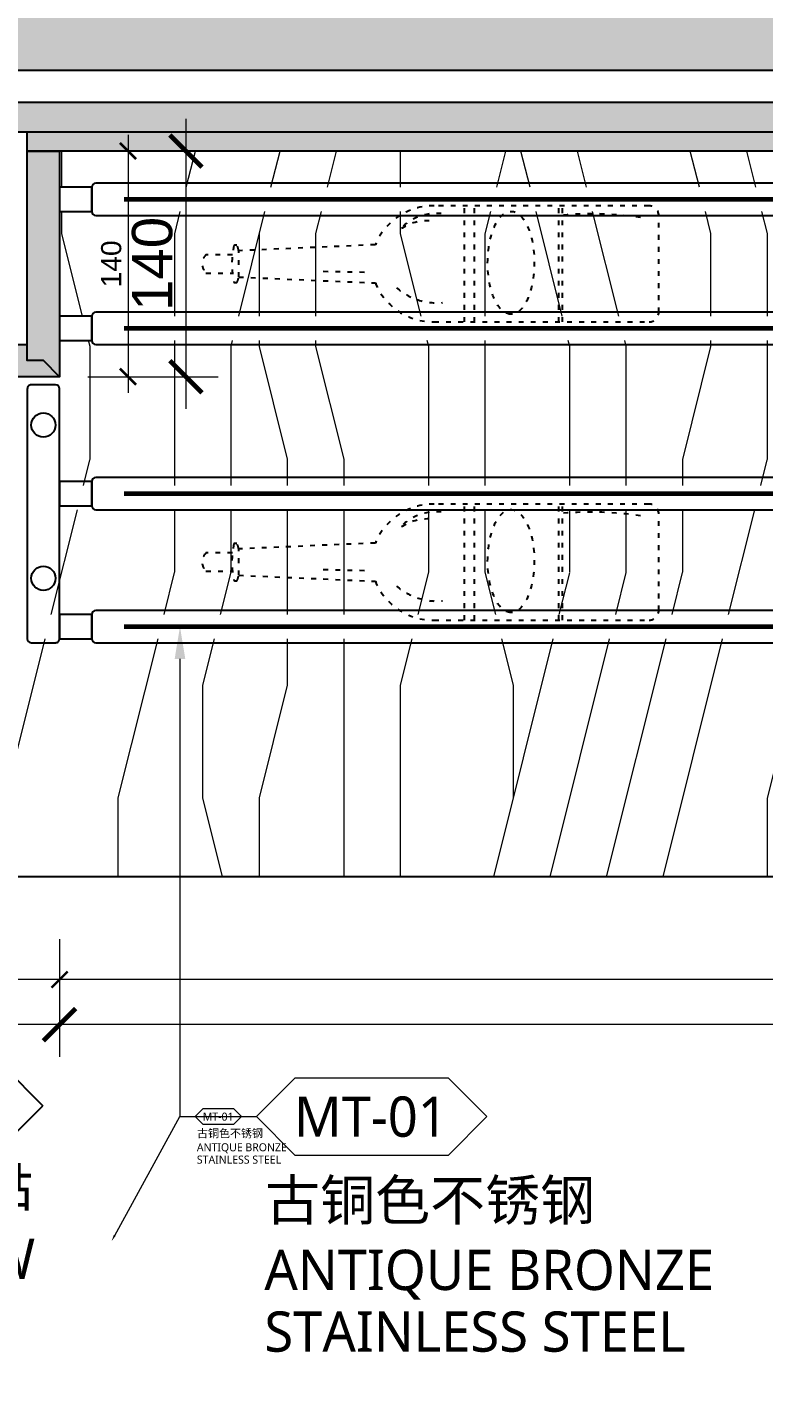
# Model space of a CAD drawing. Header units: millimetres. Extents: x 64682 to 95728, y -1640 to 17847.
# Drawn here: x 70922 to 71379, y 11834 to 12679 of the extents above; entities that cross this region are included whole.
import ezdxf
from ezdxf import colors
from ezdxf.entities.mleader import LeaderData, LeaderLine
from ezdxf.enums import TextEntityAlignment as Align
from ezdxf.math import Vec2, Vec3

# ---------------------------------------------------------------- set-up
doc = ezdxf.new("R2010")
doc.units = ezdxf.units.MM
for name, pattern in [('_ACM-G-HIDDEN', [4.762499999999999, 3.175, -1.5875]), ('ACAD_ISO03W100', [30, 12, -18]), ('D04-03 - PANTRY CABINET DETAIL 1$0$ACM-G-CENTER2', [28.575000000000003, 19.05, -3.175000000000001, 3.175000000000001, -3.175000000000001])]:
    doc.linetypes.add(name, pattern=pattern)
doc.layers.get('Defpoints').update_dxf_attribs({"color": 250})
for name, color, linetype, lineweight in [('_ACM-A-ANNO-DIMS', 2, 'Continuous', 13), ('_ACM-A-ANNO-DIMS @ 10', 2, 'Continuous', 13), ('_ACM-A-ANNO-DIMS @ 2', 2, 'Continuous', 13), ('_ACM-A-ANNO-DIMS @ 5', 2, 'Continuous', 13), ('_ACM-A-ELVE-HACH', 251, 'Continuous', 9), ('_ACM-A-ELVE-HIDD', 1, '_ACM-G-HIDDEN', 13)]:
    doc.layers.add(name, color=color, linetype=linetype, lineweight=lineweight)
for name, color, linetype in [('I-DETL-LW01', 1, 'Continuous'), ('I-DETL-LW02', 2, 'Continuous'), ('I-DETL-LW251', 251, 'Continuous'), ('PE-尺寸标注', 44, 'Continuous'), ('WALL TYPE$0$G-ANNO-NOTE-CH', 7, 'Continuous'), ('WALL TYPE$0$I-SECT-LW03', 3, 'Continuous')]:
    doc.layers.add(name, color=color, linetype=linetype)
doc.styles.add('Arial', font='ARIALUNI.ttf')
doc.styles.add('WALL TYPE$0$Aecom Chinese', font='Microsoft YaHei.ttf')
doc.dimstyles.new('Aec-Arch-M-注释性', dxfattribs={"dimscale": 2, "dimtxt": 2.5, "dimasz": 2, "dimexe": 2, "dimexo": 2, "dimgap": 0.8, "dimtad": 1, "dimdec": 0, "dimrnd": 5, "dimzin": 3, "dimdsep": 46, "dimtxsty": 'Arial', "dimblk": 'WALL TYPE$0$_ArchTick', "dimcen": 2.5, "dimdle": 2, "dimclrd": 256, "dimclrt": 256, "dimazin": 2, "dimtfac": 0.75, "dimtdec": 0, "dimtix": 1, "dimtmove": 2, "dimatfit": 2, "dimfxl": 5, "dimfxlon": 1, "dimtolj": 1, "dimtzin": 0, "dimlwd": -1, "dimarcsym": 0})

# ---------------------------------------------------------------- blocks, each defined once
blk = doc.blocks.new('K_35')
at = {"color": 8, "linetype": 'ACAD_ISO03W100', "lineweight": -2, "ltscale": 0.25}
blk.add_lwpolyline([(-175.7153926715837, -11.86088672983169, 0.3077846704725585), (-139.3274124117452, -36), (-6, -36, 0.4142135623731227), (0, -30), (0, 30, 0.414213562373145), (-6, 36), (-139.3274124117452, 36, 0.3077846704724805), (-175.7153926715837, 11.86088672984624), (-260.4658277913113, 8.14792270923499, 0.08095083414172038), (-261.5264348196215, 11.60570679773809, 0.05046056553367759), (-263.3626816695905, 11.47990982653573, 0.1146550099405352), (-263.3626816695905, -11.47990982653573, 0.05046056553367748), (-261.5264348196215, -11.60570679773809, 0.08095083414172038), (-260.4658277913113, -8.14792270923499)], format="xyb", close=True, dxfattribs=at)
for points in [[(-120.4089682635968, -36), (-120.4089682635968, 36)], [(-114.3441530243144, -36), (-114.3441530243144, 36)], [(-62.00673803914106, -36), (-62.00673803914106, 36)], [(-59.60673803911777, -36), (-59.60673803911777, 36)], [(-260.4658277913113, -8.14792270923499), (-260.4658277913113, 8.14792270923499)], [(-207.993028791796, -4.603732831543311), (-178.0359496706515, -5.180213772808202)]]:
    blk.add_lwpolyline(points, dxfattribs=at)
for points in [[(-134.8552721613669, 31.16925054880267, 0.2379591916028849), (-161.2482012427063, 20.71605613932479, -0.1709796993884588), (-142.3402592219354, 26.76488241268089)], [(-11.28166889055865, 28.71847195041482, 0.0596809028887853), (-59.60673803911777, 30.25504786499368)], [(-264.3589560104883, 5.688097690464929), (-280.7375050279079, 5.688097690464929, 0.4202580269896076), (-280.7375050279079, -5.688097690464929), (-264.3589560104883, -5.688097690464929)], [(-162.5150418381527, -14.89810256146302, 0.2018276905973315), (-134.0180920431594, -24.02319096477004)]]:
    blk.add_lwpolyline(points, format="xyb", dxfattribs=at)
blk.add_ellipse((-91.61998544092057, 0.6664935517474078), major_axis=(7.081902606801228e-15, -31.89405394106416), ratio=0.4537038272487876, dxfattribs=at)
blk = doc.blocks.new('WALL TYPE$0$_ArchTick')
at = {"color": 0, "linetype": 'ByBlock', "const_width": 0.15}
blk.add_lwpolyline([(-0.5, -0.5), (0.5, 0.5)], dxfattribs=at)
blk = doc.blocks.new('*D326')
at = {"layer": '_ACM-A-ANNO-DIMS', "transparency": 16777216}
blk.add_line((70984.7852343441, 12611.97337420414), (70984.7852343441, 12451.97414429367), dxfattribs=at)
at = {"layer": '_ACM-A-ANNO-DIMS', "color": 0, "lineweight": -2, "transparency": 16777216}
for p, q in [((70959.7852343441, 12601.97337420414), (70994.7852343441, 12601.97337420414)), ((70959.7852343441, 12461.97414429367), (70994.7852343441, 12461.97414429367))]:
    blk.add_line(p, q, dxfattribs=at)
at = {"layer": 'Defpoints', "color": 0, "transparency": 16777216}
for p in [(70942.29263668787, 12601.97337420414), (70942.29263668787, 12461.97414429367), (70984.7852343441, 12461.97414429367)]:
    blk.add_point(p, dxfattribs=at)
at = {"layer": '_ACM-A-ANNO-DIMS', "transparency": 16777216, "xscale": 10, "yscale": 10, "zscale": 10}
for p, rotation in [((70984.7852343441, 12601.97337420414), 90), ((70984.7852343441, 12461.97414429367), 270)]:
    blk.add_blockref('WALL TYPE$0$_ArchTick', p, dxfattribs=dict(at, rotation=rotation))
at = {"layer": '_ACM-A-ANNO-DIMS', "transparency": 16777216, "insert": (70974.39880869607, 12531.97375924888), "char_height": 12.5, "attachment_point": 5, "rotation": 90, "style": 'Arial'}
blk.add_mtext('\\A1;140', dxfattribs=at)
blk = doc.blocks.new('*D327')
at = {"layer": '_ACM-A-ANNO-DIMS', "transparency": 16777216}
blk.add_line((71020.64737081506, 12621.97337420414), (71020.64737081506, 12441.97414429367), dxfattribs=at)
at = {"layer": '_ACM-A-ANNO-DIMS', "color": 0, "lineweight": -2, "transparency": 16777216}
for p, q in [((70970.64737081506, 12601.97337420414), (71040.64737081506, 12601.97337420414)), ((70970.64737081506, 12461.97414429367), (71040.64737081506, 12461.97414429367))]:
    blk.add_line(p, q, dxfattribs=at)
at = {"layer": 'Defpoints', "color": 0, "transparency": 16777216}
for p in [(70942.29263668787, 12601.97337420414), (70942.29263668787, 12461.97414429367), (71020.64737081506, 12461.97414429367)]:
    blk.add_point(p, dxfattribs=at)
at = {"layer": '_ACM-A-ANNO-DIMS', "transparency": 16777216, "xscale": 20, "yscale": 20, "zscale": 20}
for p, rotation in [((71020.64737081506, 12601.97337420414), 90), ((71020.64737081506, 12461.97414429367), 270)]:
    blk.add_blockref('WALL TYPE$0$_ArchTick', p, dxfattribs=dict(at, rotation=rotation))
at = {"layer": '_ACM-A-ANNO-DIMS', "transparency": 16777216, "insert": (70999.874519519, 12531.97375924888), "char_height": 25, "attachment_point": 5, "rotation": 90, "style": 'Arial'}
blk.add_mtext('\\A1;140', dxfattribs=at)
blk = doc.blocks.new('*D332')
at = {"layer": '_ACM-A-ANNO-DIMS', "color": 0, "lineweight": -2, "transparency": 16777216}
for p, q in [((70142.29263668784, 12113.01223901217), (70142.29263668784, 12078.01223901217)), ((70942.29263668784, 12113.01223901217), (70942.29263668784, 12078.01223901217))]:
    blk.add_line(p, q, dxfattribs=at)
at = {"layer": '_ACM-A-ANNO-DIMS', "transparency": 16777216}
blk.add_line((70952.29263668784, 12088.01223901217), (70132.29263668784, 12088.01223901217), dxfattribs=at)
at = {"layer": 'Defpoints', "color": 0, "transparency": 16777216}
for p in [(70142.29263668784, 12151.86020139569), (70942.29263668784, 12151.86020139569), (70142.29263668784, 12088.01223901217)]:
    blk.add_point(p, dxfattribs=at)
at = {"layer": '_ACM-A-ANNO-DIMS', "transparency": 16777216, "xscale": 10, "yscale": 10, "zscale": 10, "rotation": 180}
blk.add_blockref('WALL TYPE$0$_ArchTick', (70142.29263668784, 12088.01223901217), dxfattribs=at)
at = {"layer": '_ACM-A-ANNO-DIMS', "transparency": 16777216, "xscale": 10, "yscale": 10, "zscale": 10}
blk.add_blockref('WALL TYPE$0$_ArchTick', (70942.29263668784, 12088.01223901217), dxfattribs=at)
at = {"layer": '_ACM-A-ANNO-DIMS', "transparency": 16777216, "insert": (70542.29263668784, 12098.39866466019), "char_height": 12.5, "attachment_point": 5, "style": 'Arial'}
blk.add_mtext('\\A1;800', dxfattribs=at)
blk = doc.blocks.new('*D333')
at = {"layer": '_ACM-A-ANNO-DIMS', "color": 0, "lineweight": -2, "transparency": 16777216}
for p, q in [((70142.29263668784, 12110.09209973514), (70142.29263668784, 12040.09209973514)), ((70942.29263668784, 12110.09209973514), (70942.29263668784, 12040.09209973514))]:
    blk.add_line(p, q, dxfattribs=at)
at = {"layer": '_ACM-A-ANNO-DIMS', "transparency": 16777216}
blk.add_line((70962.29263668784, 12060.09209973514), (70122.29263668784, 12060.09209973514), dxfattribs=at)
at = {"layer": 'Defpoints', "color": 0, "transparency": 16777216}
for p in [(70142.29263668784, 12151.86020139569), (70942.29263668784, 12151.86020139569), (70142.29263668784, 12060.09209973514)]:
    blk.add_point(p, dxfattribs=at)
at = {"layer": '_ACM-A-ANNO-DIMS', "transparency": 16777216, "xscale": 20, "yscale": 20, "zscale": 20, "rotation": 180}
blk.add_blockref('WALL TYPE$0$_ArchTick', (70142.29263668784, 12060.09209973514), dxfattribs=at)
at = {"layer": '_ACM-A-ANNO-DIMS', "transparency": 16777216, "xscale": 20, "yscale": 20, "zscale": 20}
blk.add_blockref('WALL TYPE$0$_ArchTick', (70942.29263668784, 12060.09209973514), dxfattribs=at)
at = {"layer": '_ACM-A-ANNO-DIMS', "transparency": 16777216, "insert": (70542.29263668784, 12080.86495103118), "char_height": 25, "attachment_point": 5, "style": 'Arial'}
blk.add_mtext('\\A1;800', dxfattribs=at)
blk = doc.blocks.new('*D335')
at = {"layer": '_ACM-A-ANNO-DIMS', "color": 0, "lineweight": -2, "transparency": 16777216}
for p, q in [((70942.29263668784, 12113.01223901217), (70942.29263668784, 12078.01223901217)), ((73852.29263668784, 12113.01223901217), (73852.29263668784, 12078.01223901217))]:
    blk.add_line(p, q, dxfattribs=at)
at = {"layer": '_ACM-A-ANNO-DIMS', "transparency": 16777216}
blk.add_line((73862.29263668784, 12088.01223901217), (70932.29263668784, 12088.01223901217), dxfattribs=at)
at = {"layer": 'Defpoints', "color": 0, "transparency": 16777216}
for p in [(70942.29263668784, 12151.86020139569), (73852.29263668784, 12151.86020139568), (70942.29263668784, 12088.01223901217)]:
    blk.add_point(p, dxfattribs=at)
at = {"layer": '_ACM-A-ANNO-DIMS', "transparency": 16777216, "xscale": 10, "yscale": 10, "zscale": 10, "rotation": 180}
blk.add_blockref('WALL TYPE$0$_ArchTick', (70942.29263668784, 12088.01223901217), dxfattribs=at)
at = {"layer": '_ACM-A-ANNO-DIMS', "transparency": 16777216, "xscale": 10, "yscale": 10, "zscale": 10}
blk.add_blockref('WALL TYPE$0$_ArchTick', (73852.29263668784, 12088.01223901217), dxfattribs=at)
at = {"layer": '_ACM-A-ANNO-DIMS', "transparency": 16777216, "insert": (72397.29263668784, 12098.39866466019), "char_height": 12.5, "attachment_point": 5, "style": 'Arial'}
blk.add_mtext('\\A1;2910', dxfattribs=at)
blk = doc.blocks.new('*D336')
at = {"layer": '_ACM-A-ANNO-DIMS', "color": 0, "lineweight": -2, "transparency": 16777216}
for p, q in [((70942.29263668784, 12110.09209973514), (70942.29263668784, 12040.09209973514)), ((73852.29263668784, 12110.09209973514), (73852.29263668784, 12040.09209973514))]:
    blk.add_line(p, q, dxfattribs=at)
at = {"layer": '_ACM-A-ANNO-DIMS', "transparency": 16777216}
blk.add_line((73872.29263668784, 12060.09209973514), (70922.29263668784, 12060.09209973514), dxfattribs=at)
at = {"layer": 'Defpoints', "color": 0, "transparency": 16777216}
for p in [(70942.29263668784, 12151.86020139569), (73852.29263668784, 12151.86020139568), (70942.29263668784, 12060.09209973514)]:
    blk.add_point(p, dxfattribs=at)
at = {"layer": '_ACM-A-ANNO-DIMS', "transparency": 16777216, "xscale": 20, "yscale": 20, "zscale": 20, "rotation": 180}
blk.add_blockref('WALL TYPE$0$_ArchTick', (70942.29263668784, 12060.09209973514), dxfattribs=at)
at = {"layer": '_ACM-A-ANNO-DIMS', "transparency": 16777216, "xscale": 20, "yscale": 20, "zscale": 20}
blk.add_blockref('WALL TYPE$0$_ArchTick', (73852.29263668784, 12060.09209973514), dxfattribs=at)
at = {"layer": '_ACM-A-ANNO-DIMS', "transparency": 16777216, "insert": (72397.29263668784, 12080.86495103118), "char_height": 25, "attachment_point": 5, "style": 'Arial'}
blk.add_mtext('\\A1;2910', dxfattribs=at)
blk = doc.blocks.new('WHA12202707')
at = {"transparency": 16777216}
for p, q in [((2.381249999995816, 2.381249999998545), (0, 0)), ((11.90624999998818, 2.381249999998545), (2.381249999995816, 2.381249999998545)), ((11.90624999998818, 2.381249999998545), (14.28749999998399, 0)), ((2.381249999995816, -2.381249999994907), (0, 0)), ((11.90624999998818, -2.381249999994907), (14.28749999998399, 0)), ((2.381249999995816, -2.381249999994907), (11.90624999998818, -2.381249999994907))]:
    blk.add_line(p, q, dxfattribs=at)
at = {"transparency": 16777216, "style": 'WALL TYPE$0$Aecom Chinese'}
blk.add_attdef('英文2', (0.4915142908575945, -14.58335883787367), '', height=2.5, dxfattribs=at)
at = {"layer": 'WALL TYPE$0$G-ANNO-NOTE-CH', "transparency": 16777216, "style": 'WALL TYPE$0$Aecom Chinese'}
blk.add_attdef('编号', text='', height=2.5, dxfattribs=at).set_placement((7.100982051833853, 0), align=Align.MIDDLE)
for tag, p in [('中文', (0.5380008727915992, -5.178695852169766)), ('英文', (0.4915142908830603, -9.507158057298511))]:
    blk.add_attdef(tag, text='', height=2.5, dxfattribs=at).set_placement(p, align=Align.MIDDLE_LEFT)
blk = doc.blocks.new('K_1222100399')
blk.add_lwpolyline([(-10, -2.5), (-10, -157.5003850445391, 0.4142107429508659), (-7.500024065302568, -160.0003850444227), (7.499975934697432, -160.0005294362109, 0.4142163818009496), (10, -157.5005294363273), (10, -2.500144391788126, 0.4142107429508704), (7.500024065302568, -0.0001443919045414077), (-7.499975934697432, -1.164153218269348e-10, 0.414216381800945)], format="xyb", close=True)
for centre in [(0, -24.99997593458647), (0, -120.0003609793548)]:
    blk.add_circle(centre, 7.5)
blk = doc.blocks.new('*U132')
blk.add_lwpolyline([(934.1675409385643, 10), (22.5, 10, 0.414213562373095), (20, 7.5), (20, -7.5, 0.414213562373095), (22.5, -10), (934.1675409385643, -10, 0.414213562373095), (936.6675409385643, -7.5), (936.6675409385643, 7.5, 0.414213562373095)], format="xyb", close=True)
blk.add_lwpolyline([(20, 7.5), (0, 7.5), (0, -7.5), (20, -7.5)], close=True)
at = {"layer": '_ACM-A-ELVE-HIDD', "linetype": 'D04-03 - PANTRY CABINET DETAIL 1$0$ACM-G-CENTER2', "ltscale": 3.8, "const_width": 3}
blk.add_lwpolyline([(40, 0), (916.6675409385643, 0)], dxfattribs=at)
blk = doc.blocks.new('K_1222095899S')
blk.add_blockref('*U132', (-1455.000461200907, -10))
blk = doc.blocks.new('K_1222095899SS')
blk.add_blockref('*U132', (-1455.000461200907, -10))
blk = doc.blocks.new('*U362')
at = {"layer": '_ACM-A-ANNO-DIMS @ 10'}
dim = blk.add_linear_dim(base=(71020.64737081506, 12461.97414429367), p1=(70942.29263668784, 12601.97337420413), p2=(70942.29263668784, 12461.97414429366), angle=90, dimstyle='Aec-Arch-M-注释性', override={"dimscale": 10, "dimzin": 8, "dimtix": 1, "dimtofl": 1, "dimtmove": 2, "dimatfit": 2}, dxfattribs=at)
dim.commit()
dim.dimension.update_dxf_attribs({"geometry": '*D327', "text_midpoint": (70999.874519519, 12531.97375924888)})
at = {"layer": '_ACM-A-ANNO-DIMS @ 5'}
dim = blk.add_linear_dim(base=(70984.7852343441, 12461.97414429367), p1=(70942.29263668784, 12601.97337420413), p2=(70942.29263668784, 12461.97414429366), angle=90, dimstyle='Aec-Arch-M-注释性', override={"dimscale": 5, "dimzin": 8, "dimtix": 1, "dimtofl": 1, "dimtmove": 2, "dimatfit": 2}, dxfattribs=at)
dim.commit()
dim.dimension.update_dxf_attribs({"geometry": '*D326', "text_midpoint": (70974.39880869607, 12531.97375924888)})
blk = doc.blocks.new('*U364')
at = {"layer": '_ACM-A-ANNO-DIMS @ 10'}
dim = blk.add_linear_dim(base=(70142.29263668784, 12060.09209973514), p1=(70942.29263668784, 12151.86020139569), p2=(70142.29263668784, 12151.86020139569), dimstyle='Aec-Arch-M-注释性', override={"dimscale": 10, "dimzin": 8, "dimtix": 1, "dimtofl": 1, "dimtmove": 2, "dimatfit": 2}, dxfattribs=at)
dim.commit()
dim.dimension.update_dxf_attribs({"geometry": '*D333', "text_midpoint": (70542.29263668784, 12080.86495103118)})
at = {"layer": '_ACM-A-ANNO-DIMS @ 5'}
dim = blk.add_linear_dim(base=(70142.29263668784, 12088.01223901217), p1=(70942.29263668784, 12151.86020139569), p2=(70142.29263668784, 12151.86020139569), dimstyle='Aec-Arch-M-注释性', override={"dimscale": 5, "dimzin": 8, "dimtix": 1, "dimtofl": 1, "dimtmove": 2, "dimatfit": 2}, dxfattribs=at)
dim.commit()
dim.dimension.update_dxf_attribs({"geometry": '*D332', "text_midpoint": (70542.29263668784, 12098.39866466019)})
blk = doc.blocks.new('*U365')
at = {"layer": '_ACM-A-ANNO-DIMS @ 10'}
dim = blk.add_linear_dim(base=(70942.29263668784, 12060.09209973514), p1=(73852.29263668784, 12151.86020139568), p2=(70942.29263668784, 12151.86020139569), dimstyle='Aec-Arch-M-注释性', override={"dimscale": 10, "dimzin": 8, "dimtix": 1, "dimtofl": 1, "dimtmove": 2, "dimatfit": 2}, dxfattribs=at)
dim.commit()
dim.dimension.update_dxf_attribs({"geometry": '*D336', "text_midpoint": (72397.29263668784, 12080.86495103118)})
at = {"layer": '_ACM-A-ANNO-DIMS @ 5'}
dim = blk.add_linear_dim(base=(70942.29263668784, 12088.01223901217), p1=(73852.29263668784, 12151.86020139568), p2=(70942.29263668784, 12151.86020139569), dimstyle='Aec-Arch-M-注释性', override={"dimscale": 5, "dimzin": 8, "dimtix": 1, "dimtofl": 1, "dimtmove": 2, "dimatfit": 2}, dxfattribs=at)
dim.commit()
dim.dimension.update_dxf_attribs({"geometry": '*D335', "text_midpoint": (72397.29263668784, 12098.39866466019)})
blk = doc.blocks.new('*U367')
at = {"layer": '_ACM-A-ANNO-DIMS @ 10'}
ml = blk.add_multileader_block('Standard', dxfattribs=at)
ml.set_content('WHA12202707', color=256, scale=10)
ml.set_attribute('编号', 'MT-01', width=0)
ml.set_attribute('中文', '古铜色不锈钢', width=0)
ml.set_attribute('英文', 'ANTIQUE BRONZE ', width=0)
ml.set_attribute('英文2', 'STAINLESS STEEL', width=0)
ml.set_leader_properties(color=2)
ml.build(insert=Vec2(0, 0))
ml.multileader.update_dxf_attribs({"text_right_attachment_type": 6, "dogleg_length": 0.36, "arrow_head_size": 20, "scale": 10})
ctx = ml.context
ctx.base_point, ctx.scale, ctx.char_height, ctx.arrow_head_size, ctx.landing_gap_size, ctx.plane_origin = Vec3(71064.37924944109, 12003.0179378599), 10, 750, 20, 0.8999999999999999, Vec3(73649.2821168719, 7735.293999264069)
ctx.right_attachment = 6
notes = []
notes.append((ctx, [(0, (1, 1, 0), (71016.9763724379, 12003.0179378599), (1, 0), 47.40287700319059, [(1, [(71016.9763724379, 12306.97375924889)], 0, [])])]))
ctx.block.insert = Vec3(71064.3792494411, 12003.01793785988)
at = {"layer": '_ACM-A-ANNO-DIMS @ 2'}
ml = blk.add_multileader_block('Standard', dxfattribs=at)
ml.set_content('WHA12202707', color=256, scale=2)
ml.set_attribute('编号', 'MT-01', width=0)
ml.set_attribute('中文', '古铜色不锈钢', width=0)
ml.set_attribute('英文', 'ANTIQUE BRONZE ', width=0)
ml.set_attribute('英文2', 'STAINLESS STEEL', width=0)
ml.set_leader_properties(color=2)
ml.build(insert=Vec2(0, 0))
ml.multileader.update_dxf_attribs({"text_right_attachment_type": 6, "dogleg_length": 0.36, "scale": 2})
ctx = ml.context
ctx.base_point, ctx.scale, ctx.char_height, ctx.landing_gap_size, ctx.plane_origin = Vec3(71026.45694783854, 12003.0179378599), 2, 150, 0.18, Vec3(73649.2821168719, 7735.293999264069)
ctx.right_attachment = 6
notes.append((ctx, [(0, (1, 1, 0), (71016.9763724379, 12003.0179378599), (1, 0), 9.480575400638118, [(1, [(70974.5847071119, 11925.82336450776)], 0, [])])]))
ctx.block.insert = Vec3(71026.45694783854, 12003.0179378599)
for ctx, leaders in notes:
    for number, flags, end, landing, length, lines in leaders:
        leader = LeaderData()
        leader.index, (leader.has_last_leader_line, leader.has_dogleg_vector, leader.attachment_direction) = number, flags
        leader.last_leader_point, leader.dogleg_vector, leader.dogleg_length = Vec3(end), Vec3(landing), length
        for number, points, colour, breaks in lines:
            line = LeaderLine()
            line.index, line.vertices, line.color, line.breaks = number, Vec3.list(points), colors.encode_raw_color(colour), breaks
            leader.lines.append(line)
        ctx.leaders.append(leader)

msp = doc.modelspace()

# ---------------------------------------------------------------- hatches: boundary and pattern name
h = msp.add_hatch()
h.set_pattern_fill('0-钢筋混凝土001-DOM', color=251, scale=15, pattern_type=2)
h.set_pattern_definition([(45, (68722.29263668787, 13791.97414429325), (-53.03300858899107, 53.03300858899107), []), (49.99999999999999, (68722.29263668787, 13791.97414429325), (107.589027390113, -9.412820247389266), [11.25, -123.75]), (355, (68722.29263668787, 13791.97414429325), (-20.81270004195, 112.8288200550018), [9, -99]), (100.4514, (68731.25838868287, 13791.18974328867), (86.77640725710323, 103.415931309143), [9.5610285, -105.1713168]), (46.18420000000001, (68722.29263668787, 13821.97414429325), (160.0861572938467, -24.82785214935271), [16.875, -185.625]), (96.6356, (68735.63314843287, 13819.90514823866), (140.1994058323055, 146.1176806350663), [14.3415432, -157.75695]), (351.1842, (68722.29263668787, 13821.97414429325), (140.1992917700441, 146.1177901387987), [13.5, -148.5]), (21, (68737.29263668787, 13814.47414429325), (89.53605781776925, -60.39283359980082), [11.25, -123.75]), (326.0000000000001, (68737.29263668787, 13814.47414429325), (36.49729978823727, 108.772506757028), [9, -99]), (71.4514, (68744.75397163737, 13809.44140339316), (126.0333942872235, 48.37957450649286), [9.5610285, -105.1713168]), (37.50000000000001, (68722.29263668737, 13791.97414429316), (1.8239782975936, 49.93407807469672), [0.75, -97.8, 0.75, -100.5, 0.75, -99.375]), (7.499999999999999, (68722.29263668737, 13791.97414429316), (39.46043061632229, 59.16175678235403), [0.75, -57.3, 0.75, -95.55, 0.75, -37.875]), (327.5, (68688.84263668736, 13791.97414429316), (80.07336542586135, -3.383230760156997), [0.75, -37.5, 0.75, -117, 0.75, -155.25]), (317.5, (68673.84263668286, 13791.97414428866), (87.47792540135794, 15.01574734984763), [0.75, -48.75, 0.75, -77.69999999999999, 0.75, -110.25])])
h.paths.add_polyline_path([(73902.29263668784, 13191.97414429366), (68972.29263668787, 13191.97414429366), (68972.29263668788, 11101.97414429366), (69422.29263668784, 11101.97414429366), (69422.29263668784, 12651.97414429366), (73902.29263668784, 12651.97414429366)])
at = {"layer": '_ACM-A-ELVE-HACH'}
h = msp.add_hatch(dxfattribs=at)
h.set_pattern_fill('木纹', color=251, scale=34.3137, angle=90, pattern_type=2)
h.set_pattern_definition([(90, (-15909.19236458266, -7609.712399126129), (-699.99948, 4.286260612934058e-14), [139.999896, -209.999844, 69.99994799999999, -279.999792]), (90, (-15926.69235158262, -7119.712763126128), (-699.99948, 4.286260612934058e-14), [139.999896, -559.9995839999999]), (90, (-15961.69232558263, -7189.712711126162), (-699.99948, 4.286260612934058e-14), [69.99994799999999, -629.9995319999999]), (90, (-15979.19231258266, -7574.712425126127), (-699.99948, 4.286260612934058e-14), [34.99997399999999, -489.999636, 34.99997399999999, -139.999896]), (90, (-16014.19228658262, -7329.712607126126), (-699.99948, 4.286260612934058e-14), [139.999896, -209.999844, 34.99997399999999, -314.999766]), (90, (-16031.69227358262, -7504.712477126126), (-699.99948, 4.286260612934058e-14), [104.999922, -594.999558]), (90, (-16049.19226058265, -7329.712607126126), (-699.99948, 4.286260612934058e-14), [209.999844, -489.999636]), (90, (-16066.69224758263, -7539.712451126128), (-699.99948, 4.286260612934058e-14), [139.999896, -559.9995839999999]), (90, (-16084.19223458262, -7259.712659126129), (-699.99948, 4.286260612934058e-14), [349.99974, -349.99974]), (90, (-16119.19220858261, -7469.712503126128), (-699.99948, 4.286260612934058e-14), [69.99994799999999, -209.999844, 139.999896, -279.999792]), (90, (-16136.69219558267, -6979.712867126131), (-699.99948, 4.286260612934058e-14), [139.999896, -559.9995839999999]), (90, (-16154.19218258266, -7119.712763126128), (-699.99948, 4.286260612934058e-14), [69.99994799999999, -629.9995319999999]), (90, (-16171.69216958266, -7259.712659126129), (-699.99948, 4.286260612934058e-14), [69.99994799999999, -629.9995319999999]), (90, (-16189.19215658266, -7609.712399126129), (-699.99948, 4.286260612934058e-14), [139.999896, -559.9995839999999]), (90, (-16206.69214358267, -7259.712659126129), (-699.99948, 4.286260612934058e-14), [139.999896, -559.9995839999999]), (90, (-16241.69211758267, -7259.712659126129), (-699.99948, 4.286260612934058e-14), [139.999896, -139.999896, 139.999896, -279.999792]), (90, (-16276.69209158266, -7399.712555126131), (-699.99948, 4.286260612934058e-14), [69.99994799999999, -349.99974, 139.999896, -139.999896]), (90, (-16294.19207858265, -7259.712659126129), (-699.99948, 4.286260612934058e-14), [209.999844, -489.999636]), (90, (-16329.19205258263, -7259.712659126129), (-699.99948, 4.286260612934058e-14), [139.999896, -559.9995839999999]), (90, (-16346.69203958266, -7539.712451126128), (-699.99948, 4.286260612934058e-14), [209.999844, -279.999792, 69.99994799999999, -139.999896]), (90, (-16381.69201358262, -7539.712451126128), (-699.99948, 4.286260612934058e-14), [349.99974, -349.99974]), (90, (-16399.19200058263, -7119.712763126128), (-699.99948, 4.286260612934058e-14), [69.99994799999999, -629.9995319999999]), (90, (-16416.69198758261, -7329.712607126126), (-699.99948, 4.286260612934058e-14), [139.999896, -559.9995839999999]), (90, (-16434.19197458267, -7469.712503126128), (-699.99948, 4.286260612934058e-14), [69.99994799999999, -279.999792, 69.99994799999999, -279.999792]), (90, (-16451.69196158266, -7539.712451126161), (-699.99948, 4.286260612934058e-14), [69.99994799999999, -209.999844, 139.999896, -279.999792]), (90, (-16469.19194858267, -7399.712555126131), (-699.99948, 4.286260612934058e-14), [69.99994799999999, -349.99974, 69.99994799999999, -209.999844]), (90, (-16486.69193558265, -7259.712659126129), (-699.99948, 4.286260612934058e-14), [209.999844, -489.999636]), (90, (-16521.69190958266, -7539.712451126128), (-699.99948, 4.286260612934058e-14), [139.999896, -559.9995839999999]), (90, (-16539.19189658266, -7189.712711126129), (-699.99948, 4.286260612934058e-14), [69.99994799999999, -629.9995319999999]), (90, (-16556.69188358261, -7049.712815126128), (-699.99948, 4.286260612934058e-14), [69.99994799999999, -629.9995319999999]), (104.03624347, (-15961.6923255747, -7119.712763112166), (-1.689791769861322e-06, 699.999479479022), [72.09994644, -2814.0717183687]), (104.03624347, (-16119.19220857469, -7049.712815112161), (-1.689791769861322e-06, 699.999479479022), [72.09994644, -2814.0717183687]), (104.03624347, (-16539.19189657469, -7119.712763112166), (-1.689791769861322e-06, 699.999479479022), [72.09994644, -2814.0717183687]), (104.03624347, (-16276.69209157469, -7329.712607112164), (-1.689791769861322e-06, 699.999479479022), [72.09994644, -2814.0717183687]), (104.03624347, (-16381.69201357469, -7189.712711112163), (-1.689791769861322e-06, 699.999479479022), [72.09994644, -2814.0717183687]), (104.03624347, (-16329.1920525747, -7119.712763112166), (-1.689791769861322e-06, 699.999479479022), [72.09994644, -2814.0717183687]), (104.03624347, (-16451.69196157469, -7469.712503112161), (-1.689791769861322e-06, 699.999479479022), [72.09994644, -2814.0717183687]), (104.03624347, (-16416.69198757468, -7189.712711112163), (-1.689791769861322e-06, 699.999479479022), [72.09994644, -2814.0717183687]), (104.03624347, (-16154.19218257468, -7049.712815112161), (-1.689791769861322e-06, 699.999479479022), [144.19989288, -2741.9717719287]), (104.03624347, (-16206.69214357469, -7119.712763112166), (-1.689791769861322e-06, 699.999479479022), [144.19989288, -2741.9717719287]), (104.03624347, (-16241.6921175747, -7119.712763112166), (-1.689791769861322e-06, 699.999479479022), [144.19989288, -2741.9717719287]), (255.96376, (-16014.19243110401, -7329.712777548313), (0.0001255916377233216, -699.9996068101242), [72.09994644, -144.19989288, 72.09994644, -2597.771844734999]), (255.9637565300001, (-16119.19220864333, -7469.712503009221), (-2.533266199220939e-08, -699.9994798951368), [72.09994644, -2814.0717183687]), (255.9637565300001, (-16434.19197464333, -7469.712503009221), (-2.533266199220939e-08, -699.9994798951368), [144.19989288, -2741.9717719287]), (284.03624347, (-15926.69235164333, -7119.712763009222), (1.689791678431259e-06, -699.999479479022), [72.09994644, -2814.0717183687]), (75.96375653, (-15926.69235164333, -6979.712867009224), (2.533287532902427e-08, 699.9994798951368), [72.09994644, -2814.0717183687]), (75.96375653, (-16171.69216964331, -7189.712711009219), (2.533287532902427e-08, 699.9994798951368), [72.09994644, -2814.0717183687]), (75.96375653, (-16294.19207864332, -7049.712815009221), (2.533287532902427e-08, 699.9994798951368), [72.09994644, -2814.0717183687]), (75.96375653, (-16346.69203964333, -7329.71260700922), (2.533287532902427e-08, 699.9994798951368), [72.09994644, -2814.0717183687]), (75.96375653, (-16434.19197464333, -7399.712555009221), (2.533287532902427e-08, 699.9994798951368), [72.09994644, -2814.0717183687]), (75.96375653, (-16469.19194864332, -7329.71260700922), (2.533287532902427e-08, 699.9994798951368), [72.09994644, -2814.0717183687]), (75.96375653, (-16346.69203964333, -7329.71260700922), (2.533287532902427e-08, 699.9994798951368), [72.09994644, -2814.0717183687]), (75.96375653, (-16451.69196164333, -7119.712763009222), (2.533287532902427e-08, 699.9994798951368), [288.39978576, -2597.7718790487]), (75.96375653, (-15979.19231264332, -7539.712451009222), (2.533287532902427e-08, 699.9994798951368), [288.39978576, -2597.7718790487]), (75.96375653, (-16031.69227364332, -7469.712503009221), (2.533287532902427e-08, 699.9994798951368), [288.39978576, -2597.7718790487]), (75.96376000000001, (-16066.692392104, -7399.71272554831), (-0.0001255916376318916, 699.9996068101242), [72.09994644, -144.19989288, 144.19989288, -2525.671898295]), (75.96376000000001, (-16119.19235310401, -7399.71272554831), (-0.0001255916376318916, 699.9996068101242), [144.19989288, -144.19989288, 144.19989288, -2453.571951854999]), (75.96375653, (-16189.19215664333, -7469.712503009221), (2.533287532902427e-08, 699.9994798951368), [288.39978576, -2597.7718790487]), (75.96375653, (-16241.69211764332, -7539.712451009222), (2.533287532902427e-08, 699.9994798951368), [288.39978576, -2597.7718790487]), (75.96375653, (-16276.69209164332, -7539.712451009222), (2.533287532902427e-08, 699.9994798951368), [288.39978576, -2597.7718790487]), (75.96375653, (-16486.69193564334, -7049.712815009221), (2.533287532902427e-08, 699.9994798951368), [72.09994644, -2814.0717183687]), (75.96376753, (-16556.69188364333, -6979.712867009224), (-0.0001343649196721049, 699.9994798951237), [144.19989288, -2741.9717719287]), (75.96376753, (-16521.69190964333, -7399.712555009221), (-0.0001343649196721049, 699.9994798951237), [144.19989288, -2741.9717719287]), (75.96375753, (-15909.19236464333, -7469.712503009221), (-1.219196285513106e-05, 699.9994798951367), [288.3997857599999, -2597.7718790487]), (75.96375753, (-16399.19200064332, -7049.712815009221), (-1.219196285513106e-05, 699.9994798951367), [216.29983932, -2669.871825488699]), (75.96375753, (-16346.69203964333, -6979.712867009224), (-1.219196285513106e-05, 699.9994798951367), [432.5996786399999, -2453.5719861687])])
h.paths.add_polyline_path([(74652.29263668784, 12386.9737592489, -1), (74647.29263668784, 12386.9737592489, -1)], flags=16)
h.paths.add_polyline_path([(74992.29341469968, 12299.47375924889), (69802.29185867598, 12299.47375924889), (69802.29185867599, 12151.86020139568), (74992.29263668784, 12151.86020139568), (74992.29341469968, 12151.86021019998)])
h.paths.add_polyline_path([(69802.29185867598, 12314.47375924889), (74992.2934146997, 12314.4737592489), (74992.29341469968, 12379.4737592489), (69802.29185867596, 12379.4737592489)])
h.paths.add_polyline_path([(69802.29185867599, 12579.4737592489), (70142.29263668784, 12579.4737592489), (70142.29263668784, 12601.97337420413), (69802.29185867599, 12601.97337420413)])
h.paths.add_polyline_path([(70142.29263668784, 12564.4737592489), (69802.29185867599, 12564.4737592489), (69802.29185867599, 12499.4737592489), (70142.29263668784, 12499.47375924889)])
h.paths.add_polyline_path([(73852.29263668784, 12564.4737592489), (70942.29263668784, 12564.4737592489), (70942.29263668784, 12499.4737592489), (73852.29263668782, 12499.47375924889)])
h.paths.add_polyline_path([(70942.29263668782, 12579.47375924889), (73852.29263668784, 12579.4737592489), (73852.29263668784, 12601.97337420413), (70942.29263668784, 12601.97337420413)])
h.paths.add_polyline_path([(74992.29341469968, 12484.4737592489), (74652.29263668784, 12484.4737592489), (74652.29263668784, 12461.97492230671), (74652.2934146997, 12461.97414429366), (73852.29263668784, 12461.97414429366), (73852.29263668784, 12484.4737592489), (70942.29263668785, 12484.4737592489), (70942.29263668784, 12461.97414429366), (70142.29263668784, 12461.97414429366), (70142.29263668784, 12484.4737592489), (69802.29185867599, 12484.47375924889), (69802.29185867598, 12394.4737592489), (74992.29341469968, 12394.4737592489)])
h.paths.add_polyline_path([(74652.29263668784, 12579.4737592489), (74992.2934146997, 12579.4737592489), (74992.29341469968, 12601.97337420413), (74652.29263668784, 12601.97337420413)])
h.paths.add_polyline_path([(74992.29341469968, 12564.4737592489), (74652.29263668784, 12564.4737592489), (74652.29263668784, 12499.4737592489), (74992.2934146997, 12499.4737592489)])
at = {"layer": 'I-DETL-LW251'}
h = msp.add_hatch(dxfattribs=at)
h.set_pattern_fill('ANSI38', color=251, angle=-90.00000000000001)
h.set_pattern_definition([(314.9999999999999, (58894.90619266769, 48887.82010632218), (2.245064030267289, 2.245064030267288), []), (44.99999999999999, (58894.90619266769, 48887.82010632218), (2.245064030267292, 6.735192090801864), [7.9375, -4.7625])])
h.paths.add_polyline_path([(70910.29186659832, 12631.97414429367), (70910.29186659832, 12613.97414429367), (73882.29340677737, 12613.97414429366), (73882.29340677737, 12631.97414429367)])
at = {"layer": 'PE-尺寸标注'}
h = msp.add_hatch(dxfattribs=at)
h.set_pattern_fill('木纹面1', color=251, scale=5, angle=-90.00000000000001, style=0, pattern_type=2)
h.set_pattern_definition([(333.4349488199999, (310.8657444881533, 182.06673875), (-1.019980652090767e-09, -19.9999999776412), [4.62136835, -17.7393114]), (310.60129465, (328.1597107381533, 195.2237781), (1.801354854509693e-08, -19.99999998960277), [4.1580665, -88.037378]), (310.60129465, (348.1597107381533, 185.2237781), (1.801354854509693e-08, -19.99999998960277), [4.1580665, -88.037378]), (310.60129465, (368.1597107381533, 175.2237781), (-1.452602138233973e-08, -19.99999995163994), [4.1580665, -88.037378]), (333.4349488199999, (308.0708724881533, 192.21417475), (-1.019980652090767e-09, -19.9999999776412), [4.2370078, -18.12367195]), (320.19442891, (311.8605674881533, 190.31932725), (7.906909605545853e-10, -20.00000001048198), [2.2404905, -75.862006]), (320.19442891, (331.8605674881533, 180.31932725), (7.906909605545853e-10, -20.00000001048198), [2.2404905, -75.862006]), (320.19442891, (351.8605674881533, 170.31932725), (7.906909605545853e-10, -20.00000001048198), [2.2404905, -75.862006]), (291.80140949, (313.5817599881533, 188.8850002), (-2.658084962907228e-08, -19.99999999207265), [2.86871215, -50.9829359]), (303.69006753, (314.6471729381533, 186.2214678), (-1.246419400684066e-08, -20.00000002516126), [2.521813, -33.53369975]), (333.4349488, (316.0460230881533, 184.12319255), (-8.001297287991947e-09, -19.9999999776412), [3.3552885, -19.0053909]), (314.9999999999999, (319.0470846881533, 182.62266175), (-7.65713738500498e-15, -19.99999996643937), [2.7178182, -53.8507243]), (314.9999999999999, (339.0470846881533, 172.62266175), (-7.65713738500498e-15, -19.99999996643937), [2.7178182, -53.8507243]), (291.80140949, (320.9688723381533, 180.7008741), (-2.658084962907228e-08, -19.99999999207265), [2.19237, -51.65927799999999]), (333.4349488, (307.6087116381533, 198.6952552), (-8.001297287991947e-09, -19.9999999776412), [7.1895999, -15.1710799]), (320.19442891, (314.0392852881533, 195.47996835), (7.906909605545853e-10, -20.00000001048198), [4.573562, -73.5289349]), (320.19442891, (334.0392852881533, 185.47996835), (7.906909605545853e-10, -20.00000001048198), [4.573562, -73.5289349]), (320.19442891, (354.0392852881533, 175.47996835), (7.906909605545853e-10, -20.00000001048198), [4.573562, -73.5289349]), (303.69006753, (317.5527928381533, 192.5520454), (-1.246419400684066e-08, -20.00000002516126), [2.2405595, -33.8149534]), (285.9453959, (318.7956315381533, 190.68778735), (-1.449476094591491e-06, -19.99999999510854), [3.5624845, -69.23861445]), (303.69006753, (319.7743212381533, 187.26237325), (-1.246419400684066e-08, -20.00000002516126), [4.0929665, -31.9625462]), (320.19442891, (322.0446905881533, 183.85681925), (7.906909605545853e-10, -20.00000001048198), [5.197338, -72.905159]), (320.19442891, (342.0446905881533, 173.85681925), (7.906909605545853e-10, -20.00000001048198), [5.197338, -72.905159]), (320.1944289, (362.0446905881533, 163.85681925), (-2.699966802284492e-09, -20.00000001048198), [5.197338, -72.905159]), (291.80140949, (326.0373983381533, 180.5295594), (-2.658084962907228e-08, -19.99999999207265), [5.7145015, -48.137147]), (320.19442891, (314.9992219881533, 200), (7.906909605545853e-10, -20.00000001048198), [5.214066750000001, -72.88842999999999]), (320.19442891, (334.9992219881533, 190), (7.906909605545853e-10, -20.00000001048198), [5.214066750000001, -72.88842999999999]), (320.19442891, (354.9992219881533, 180), (7.906909605545853e-10, -20.00000001048198), [5.214066750000001, -72.88842999999999]), (303.69006753, (319.0047789881533, 196.6620358), (-1.246419400684066e-08, -20.00000002516126), [4.838075, -31.21743775]), (296.56505118, (321.6884601881533, 192.6365141), (1.019967558262038e-09, -19.9999999776412), [7.985959999999998, -81.45675899999998]), (296.56505118, (341.6884601881533, 182.6365141), (1.019967558262038e-09, -19.9999999776412), [7.985959999999998, -81.45675899999998]), (310.60129465, (325.2599084881533, 185.493633), (1.801354854509693e-08, -19.99999998960277), [4.319301400000001, -87.87614315]), (310.60129465, (345.2599084881533, 175.493633), (1.801354854509693e-08, -19.99999998960277), [4.319301400000001, -87.87614315]), (310.60129465, (365.2599084881533, 165.493635), (1.801354854509693e-08, -19.99999998960277), [4.319301400000001, -87.87614315]), (303.69006753, (321.7830975381533, 198.6653105), (-1.246419400684066e-08, -20.00000002516126), [2.73579165, -33.31972211]), (296.5650512, (323.3006416881533, 196.38899425), (8.001281973717169e-09, -19.9999999776412), [7.158076199999998, -82.28464299999996]), (296.5650512, (343.3006416881533, 186.38899425), (-8.144143570302935e-08, -20.00000002236256), [7.158076199999998, -82.28464299999996]), (310.60129465, (326.5018304881533, 189.98661625), (1.801354854509693e-08, -19.99999998960277), [1.700823, -90.49462155]), (310.60129465, (346.5018304881533, 179.98661625), (1.801354854509693e-08, -19.99999998960277), [1.700823, -90.49462155]), (310.60129465, (366.5018304881532, 169.9866165), (1.801354854509693e-08, -19.99999998960277), [1.700823, -90.49462155])])
h.paths.add_polyline_path([(73872.29340677737, 12601.97337420413), (70922.2918665983, 12601.97337420413), (70922.2918665983, 12613.97414429366), (73872.29340677737, 12613.97414429366)])
h = msp.add_hatch(dxfattribs=at)
h.set_pattern_fill('木纹面1', color=251, scale=5, angle=-90.00000000000001, style=0, pattern_type=2)
h.set_pattern_definition([(333.4349488199999, (0.8665224999999931, -17.93326125), (-1.019980652090767e-09, -19.9999999776412), [4.62136835, -17.7393114]), (310.60129465, (18.16048875, -4.776221900000007), (1.801354854509693e-08, -19.99999998960277), [4.1580665, -88.037378]), (310.60129465, (38.16048874999999, -14.77622190000001), (1.801354854509693e-08, -19.99999998960277), [4.1580665, -88.037378]), (310.60129465, (58.16048874999999, -24.77622190000002), (-1.452602138233973e-08, -19.99999995163994), [4.1580665, -88.037378]), (333.4349488199999, (-1.928349500000003, -7.785825249999999), (-1.019980652090767e-09, -19.9999999776412), [4.2370078, -18.12367195]), (320.19442891, (1.861345499999996, -9.68067275), (7.906909605545853e-10, -20.00000001048198), [2.2404905, -75.862006]), (320.19442891, (21.86134549999999, -19.68067275000001), (7.906909605545853e-10, -20.00000001048198), [2.2404905, -75.862006]), (320.19442891, (41.86134549999998, -29.68067275000002), (7.906909605545853e-10, -20.00000001048198), [2.2404905, -75.862006]), (291.80140949, (3.582537999999996, -11.1149998), (-2.658084962907228e-08, -19.99999999207265), [2.86871215, -50.9829359]), (303.69006753, (4.647950949999995, -13.7785322), (-1.246419400684066e-08, -20.00000002516126), [2.521813, -33.53369975]), (333.4349488, (6.046801099999993, -15.87680745), (-8.001297287991947e-09, -19.9999999776412), [3.3552885, -19.0053909]), (314.9999999999999, (9.047862699999992, -17.37733825), (-7.65713738500498e-15, -19.99999996643937), [2.7178182, -53.8507243]), (314.9999999999999, (29.04786269999999, -27.37733825000001), (-7.65713738500498e-15, -19.99999996643937), [2.7178182, -53.8507243]), (291.80140949, (10.96965034999999, -19.2991259), (-2.658084962907228e-08, -19.99999999207265), [2.19237, -51.65927799999999]), (333.4349488, (-2.39051035, -1.304744799999999), (-8.001297287991947e-09, -19.9999999776412), [7.1895999, -15.1710799]), (320.19442891, (4.040063299999998, -4.520031650000002), (7.906909605545853e-10, -20.00000001048198), [4.573562, -73.5289349]), (320.19442891, (24.04006329999999, -14.52003165000001), (7.906909605545853e-10, -20.00000001048198), [4.573562, -73.5289349]), (320.19442891, (44.04006329999999, -24.52003165000002), (7.906909605545853e-10, -20.00000001048198), [4.573562, -73.5289349]), (303.69006753, (7.553570849999997, -7.447954600000002), (-1.246419400684066e-08, -20.00000002516126), [2.2405595, -33.8149534]), (285.9453959, (8.796409549999996, -9.312212650000003), (-1.449476094591491e-06, -19.99999999510854), [3.5624845, -69.23861445]), (303.69006753, (9.775099249999995, -12.73762675), (-1.246419400684066e-08, -20.00000002516126), [4.0929665, -31.9625462]), (320.19442891, (12.04546859999999, -16.14318075), (7.906909605545853e-10, -20.00000001048198), [5.197338, -72.905159]), (320.19442891, (32.04546859999999, -26.14318075000001), (7.906909605545853e-10, -20.00000001048198), [5.197338, -72.905159]), (320.1944289, (52.04546859999999, -36.14318075000002), (-2.699966802284492e-09, -20.00000001048198), [5.197338, -72.905159]), (291.80140949, (16.03817634999999, -19.47044060000001), (-2.658084962907228e-08, -19.99999999207265), [5.7145015, -48.137147]), (320.19442891, (5, -1.914284349463475e-15), (7.906909605545853e-10, -20.00000001048198), [5.214066750000001, -72.88842999999999]), (320.19442891, (25, -10.00000000000001), (7.906909605545853e-10, -20.00000001048198), [5.214066750000001, -72.88842999999999]), (320.19442891, (44.99999999999999, -20.00000000000002), (7.906909605545853e-10, -20.00000001048198), [5.214066750000001, -72.88842999999999]), (303.69006753, (9.005556999999996, -3.337964200000004), (-1.246419400684066e-08, -20.00000002516126), [4.838075, -31.21743775]), (296.56505118, (11.6892382, -7.363485900000004), (1.019967558262038e-09, -19.9999999776412), [7.985959999999999, -81.45675899999999]), (296.56505118, (31.68923819999999, -17.36348590000001), (1.019967558262038e-09, -19.9999999776412), [7.985959999999999, -81.45675899999999]), (310.60129465, (15.26068649999999, -14.50636700000001), (1.801354854509693e-08, -19.99999998960277), [4.319301400000001, -87.87614315]), (310.60129465, (35.26068649999999, -24.50636700000002), (1.801354854509693e-08, -19.99999998960277), [4.319301400000001, -87.87614315]), (310.60129465, (55.26068649999998, -34.50636500000002), (1.801354854509693e-08, -19.99999998960277), [4.319301400000001, -87.87614315]), (303.69006753, (11.78387555, -1.334689500000005), (-1.246419400684066e-08, -20.00000002516126), [2.73579165, -33.31972211]), (296.5650512, (13.3014197, -3.611005750000005), (8.001281973717169e-09, -19.9999999776412), [7.158076199999999, -82.28464299999997]), (296.5650512, (33.3014197, -13.61100575000001), (-8.144143570302935e-08, -20.00000002236256), [7.158076199999999, -82.28464299999997]), (310.60129465, (16.5026085, -10.01338375000001), (1.801354854509693e-08, -19.99999998960277), [1.700823, -90.49462155]), (310.60129465, (36.50260849999999, -20.01338375000001), (1.801354854509693e-08, -19.99999998960277), [1.700823, -90.49462155]), (310.60129465, (56.50260849999998, -30.01338350000002), (1.801354854509693e-08, -19.99999998960277), [1.700823, -90.49462155])])
h.paths.add_polyline_path([(70922.2918665983, 12601.97337420413), (70942.29263668784, 12601.97337420413), (70942.29263668784, 12461.97414429366), (70142.29263668784, 12461.97414429366), (70142.29263668784, 12601.97337420413), (70162.29340677737, 12601.97337420413), (70162.29340677737, 12481.9749143832), (70922.2918665983, 12481.9749143832)])

# ---------------------------------------------------------------- linework, layer by layer
at = {"layer": 'I-DETL-LW01'}
msp.add_lwpolyline([(70910.29186659832, 12631.97414429367), (70910.29186659832, 12613.97414429367), (73882.29340677737, 12613.97414429366), (73882.29340677737, 12631.97414429367)], close=True, dxfattribs=at)
msp.add_lwpolyline([(70942.29263668784, 12461.97414429366), (70932.29225164307, 12471.97454453492), (70922.29189699123, 12471.97454453492), (70922.29189699123, 12481.9749143832)], dxfattribs=at)
at = {"layer": 'I-DETL-LW01', "color": 8}
msp.add_lwpolyline([(74992.29263668784, 12151.86020139568), (69802.29263668784, 12151.86020139568)], dxfattribs=at)
at = {"layer": 'I-DETL-LW02'}
for points in [[(73872.29340677737, 12601.97337420413), (70922.2918665983, 12601.97337420413), (70922.2918665983, 12613.97414429366), (73872.29340677737, 12613.97414429366)], [(70922.2918665983, 12601.97337420413), (70942.29263668784, 12601.97337420413), (70942.29263668784, 12461.97414429366), (70142.29263668784, 12461.97414429366), (70142.29263668784, 12601.97337420413), (70162.29340677737, 12601.97337420413), (70162.29340677737, 12481.9749143832), (70922.2918665983, 12481.9749143832)]]:
    msp.add_lwpolyline(points, close=True, dxfattribs=at)
at = {"layer": 'WALL TYPE$0$I-SECT-LW03'}
msp.add_line((73902.29263668784, 12651.97414429366), (69422.29263668784, 12651.97414429366), dxfattribs=at)

# ---------------------------------------------------------------- block references
for p in [(71313.83271659404, 12531.9737592489), (71313.83271659404, 12346.9737592489)]:
    msp.add_blockref('K_35', p)
at = {"layer": '_ACM-A-ANNO-DIMS'}
for name in ['*U362', '*U367', '*U364', '*U365']:
    msp.add_blockref(name, (0, 0), dxfattribs=at)
at = {"layer": 'I-DETL-LW02'}
for name, p in [('K_1222095899S', (72397.29224768188, 12581.9737592489)), ('K_1222095899S', (72397.29224768188, 12501.97375924889)), ('K_1222100399', (70932.29256449275, 12456.97404803305)), ('K_1222095899SS', (72397.29224768188, 12399.4737592489)), ('K_1222095899SS', (72397.29224768188, 12316.97368705368))]:
    msp.add_blockref(name, p, dxfattribs=at)

# ---------------------------------------------------------------- leaders
at = {"layer": '_ACM-A-ANNO-DIMS @ 10'}
ml = msp.add_multileader_block('Standard', dxfattribs=at)
ml.set_content('WHA12202707', color=256, scale=-10)
ml.set_attribute('编号', 'WD-01', width=0)
ml.set_attribute('中文', '胡桃木饰面', width=0)
ml.set_attribute('英文', 'WALNUT VENEER', width=0)
ml.set_attribute('英文2', '', width=0)
ml.set_leader_properties(color=2)
ml.build(insert=Vec2(0, 0))
ml.multileader.update_dxf_attribs({"text_right_attachment_type": 6, "dogleg_length": 0.36, "arrow_head_size": 20, "scale": 10})
ctx = ml.context
ctx.base_point, ctx.scale, ctx.char_height, ctx.arrow_head_size, ctx.landing_gap_size, ctx.plane_origin = Vec3(70789.11405543576, 12009.79496864488), 10, 750, 20, 0.8999999999999999, Vec3(68029.12205509293, 7999.757024068835)
ctx.right_attachment, ctx.text_align_type = 6, 2
notes = []
notes.append((ctx, [(0, (1, 1, 0), (70741.71117843257, 12009.79496864488), (1, 0), 47.40287700319059, [(0, [(70741.71117843257, 12461.97414429366)], 0, [])])]))
ctx.block.insert, ctx.block.scale = Vec3(70931.98905543561, 12009.79496864487), Vec3(-10, 10, 10)
for ctx, leaders in notes:
    for number, flags, end, landing, length, lines in leaders:
        leader = LeaderData()
        leader.index, (leader.has_last_leader_line, leader.has_dogleg_vector, leader.attachment_direction) = number, flags
        leader.last_leader_point, leader.dogleg_vector, leader.dogleg_length = Vec3(end), Vec3(landing), length
        for number, points, colour, breaks in lines:
            line = LeaderLine()
            line.index, line.vertices, line.color, line.breaks = number, Vec3.list(points), colors.encode_raw_color(colour), breaks
            leader.lines.append(line)
        ctx.leaders.append(leader)

doc.saveas('drawing.dxf')
